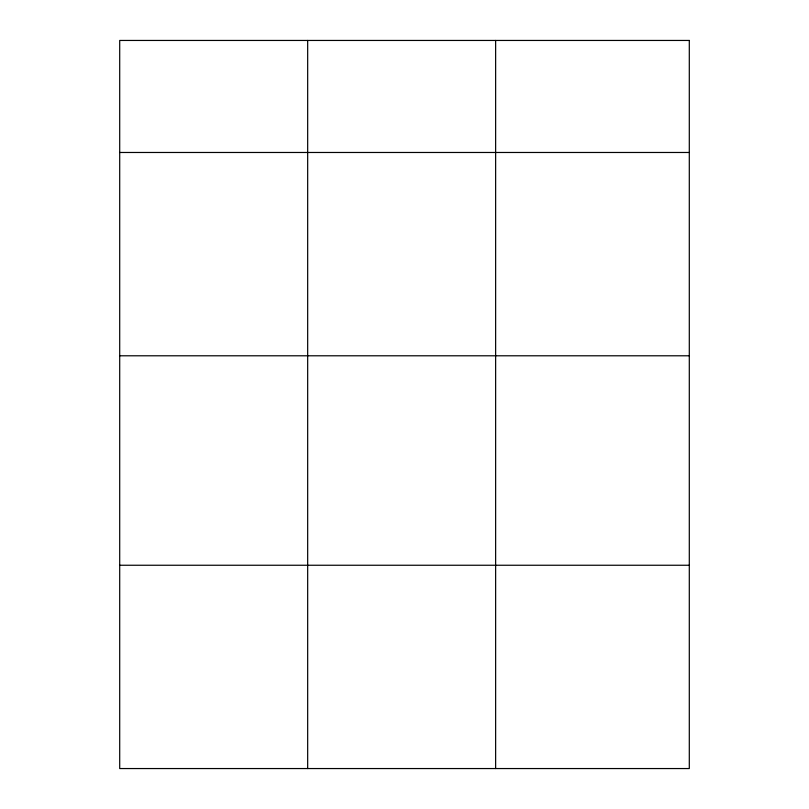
<?xml version="1.0" encoding="UTF-8"?>
<svg xmlns="http://www.w3.org/2000/svg" width="809" height="809" viewBox="0 0 809 809"><rect width="100%" height="100%" fill="white"/><g stroke="black" fill="none" stroke-linecap="round" stroke-linejoin="round"><path stroke-width="1.21" d="M119.702 152.476L689.298 152.476M119.702 355.788L689.298 355.788M119.702 565.248L689.298 565.248M495.634 40.45L495.634 768.55M307.673 40.45L307.673 768.55M689.298 40.45L119.702 40.45L119.702 768.55L689.298 768.55L689.298 40.45"/></g></svg>
